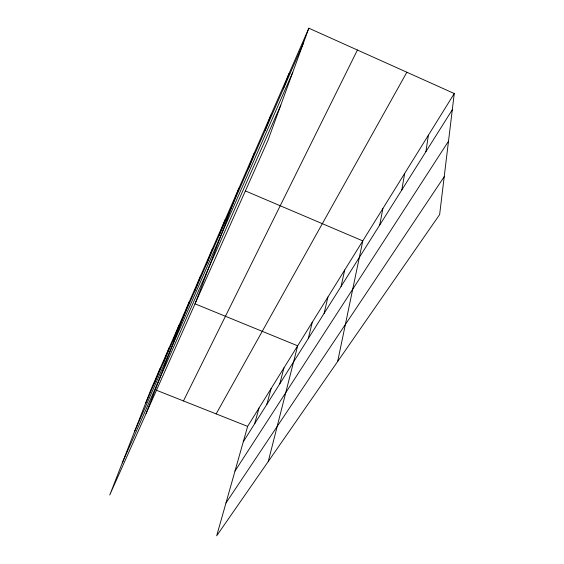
<?xml version="1.0" encoding="UTF-8"?>
<svg xmlns="http://www.w3.org/2000/svg" width="564" height="564" viewBox="0 0 564 564"><rect width="100%" height="100%" fill="white"/><g stroke="black" fill="none" stroke-linecap="round" stroke-linejoin="round"><path stroke-width="0.85" d="M454.26 93.532L439.638 214.567L216.689 535.8L247.631 426.384L454.26 93.532L308.839 28.2L151.469 388.265L109.74 495.009L267.999 140.239L308.839 28.2M425.926 151.645L428.372 135.24M401.815 189.941L404.663 173.43M379.706 225.071L382.878 208.525M337.66 361.503L362.786 240.891L245.396 190.935M341.072 286.449L344.724 269.98M324.103 313.401L327.931 297.031M308.304 338.492L312.28 322.248M268.267 461.486L297.658 345.81L194.989 303.82M279.772 383.823L283.96 367.869M266.842 404.36L271.108 388.575M254.702 423.649L259.017 408.047M283.354 88.872L289.008 73.574M265.08 130.58L270.882 115.049M248.343 168.791L254.244 153.119M195.278 303.263L238.917 188.179M219.156 235.407L225.163 219.657M206.361 264.608L212.388 248.886M194.46 291.771L200.488 276.113M146.118 413.468L189.384 301.528M163.285 362.92L169.242 347.6M173 340.755L178.985 325.301M154.169 383.724L160.091 368.546M145.597 403.295L303.383 43.16M134.443 431.812L292.779 72.255M122.275 462.945L280.801 105.123M183.455 400.948L357.421 50.027M216.153 413.906L406.856 72.241M243.274 441.809L452.3 109.74M234.998 471.06L448.5 141.219M225.981 502.961L444.213 176.715M156.27 390.168L247.631 426.384"/></g></svg>
